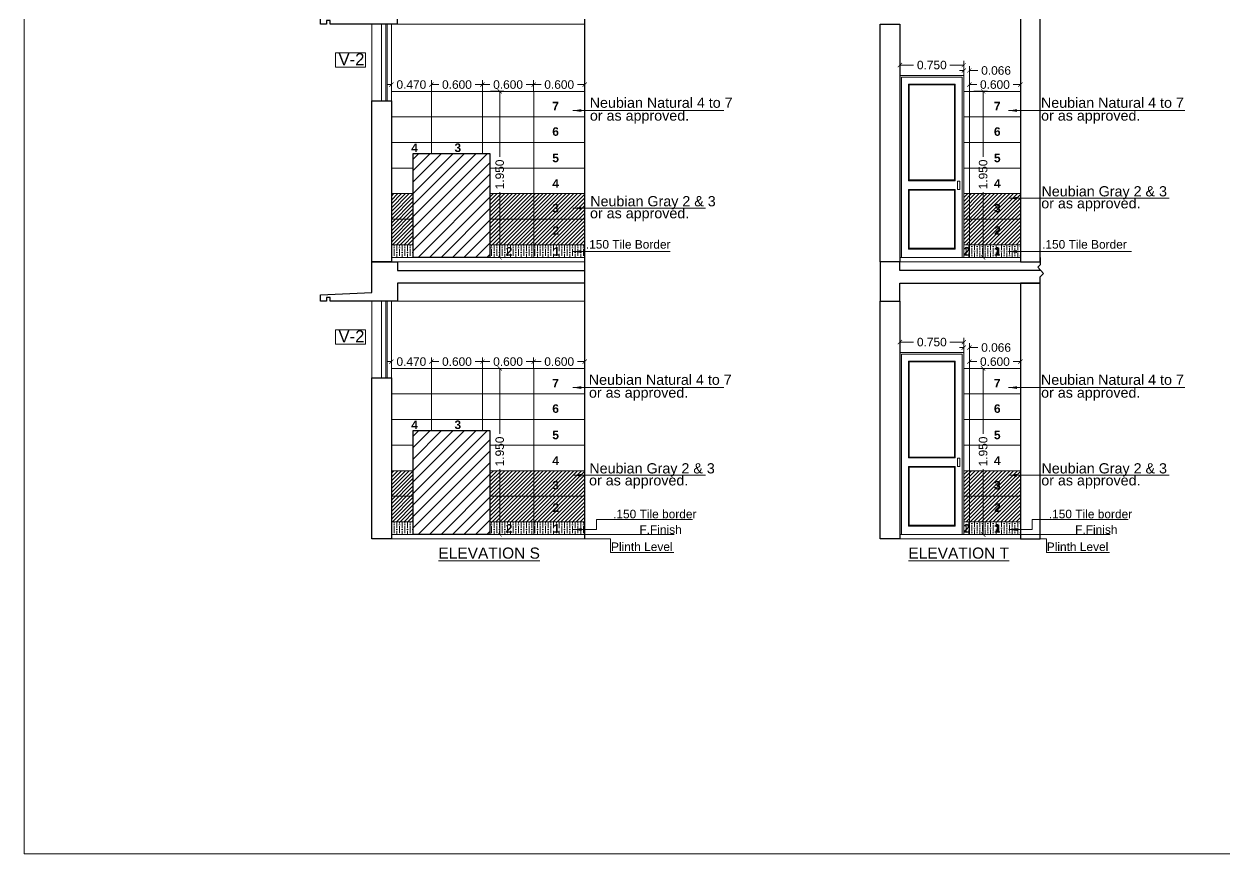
# Model space of a CAD drawing. Header units: millimetres. Extents: x 2733 to 5909, y 1038 to 2089.
# Drawn here: x 2964.63 to 2978.73, y 1038.12 to 1047.85 of the extents above; entities that cross this region are included whole.
import ezdxf

# ---------------------------------------------------------------- set-up
doc = ezdxf.new("R2010")
doc.units = ezdxf.units.MM
doc.header["$PDMODE"] = 35
doc.layers.get('0').update_dxf_attribs({"lineweight": 20})
doc.layers.get('Defpoints').update_dxf_attribs({"lineweight": 15})
for name, color, linetype, lineweight in [('beam', 43, 'Continuous', 20), ('DIM', 6, 'Continuous', 18), ('dim.1', 6, 'Continuous', 18), ('Door', 54, 'Continuous', 18), ('FLOOR FINISH', 10, 'Continuous', 15), ('Hatch', 43, 'Continuous', 13), ('rcc', 5, 'Continuous', 30), ('RD', 7, 'Continuous', 18), ('TEXT', 7, 'Continuous', 15), ('Text-1', 240, 'Continuous', 15), ('TILE HATCH-2', 123, 'Continuous', 9), ('Tiles', 91, 'Continuous', 9), ('Tiles-Text', 230, 'Continuous', 18), ('Ventilator', 200, 'Continuous', 18), ('Wall', 7, 'Continuous', 30)]:
    doc.layers.add(name, color=color, linetype=linetype, lineweight=lineweight)
doc.styles.add('dim-stylus bt', font='arial.ttf')
doc.styles.add('L120', font='arial.ttf', dxfattribs={"height": 0.6})
doc.styles.get("Standard").update_dxf_attribs({"font": 'arial.ttf', "height": 0.2})
doc.styles.add('Tabrej', font='arial.ttf')
doc.dimstyles.new('DIMEN', dxfattribs={"dimtxt": 0.3, "dimasz": 0.25, "dimexe": 0.18, "dimexo": 0.0625, "dimgap": 0.09, "dimtad": 0, "dimdec": 3, "dimzin": 0, "dimdsep": 46, "dimtxsty": 'Tabrej', "dimcen": 0, "dimclrd": 256, "dimclre": 256, "dimclrt": 7, "dimadec": 0, "dimazin": 0, "dimtfac": 1, "dimtdec": 3, "dimtofl": 0, "dimtmove": 0, "dimatfit": 1, "dimfxl": 0, "dimtolj": 1, "dimtzin": 0, "dimlwd": -1, "dimlwe": -1, "dimarcsym": 0})
doc.dimstyles.new('Tabrej', dxfattribs={"dimtxt": 4, "dimasz": 0.45, "dimexe": 0.18, "dimexo": 0.0625, "dimgap": 0.09, "dimtad": 0, "dimdec": 3, "dimzin": 0, "dimdsep": 46, "dimtxsty": 'Tabrej', "dimcen": 0, "dimclrd": 256, "dimclre": 256, "dimclrt": 7, "dimaunit": 1, "dimadec": 3, "dimazin": 0, "dimtfac": 1, "dimtdec": 3, "dimtofl": 0, "dimtmove": 0, "dimatfit": 3, "dimfxl": 0, "dimtolj": 1, "dimtzin": 0, "dimlwd": -1, "dimlwe": -1, "dimarcsym": 0})

# ---------------------------------------------------------------- blocks, each defined once
blk = doc.blocks.new('_ArchTick')
at = {"color": 0, "const_width": 0.15}
blk.add_lwpolyline([(-0.5, -0.5), (0.5, 0.5)], dxfattribs=at)
blk = doc.blocks.new('*D593')
at = {"layer": 'Defpoints', "color": 0, "lineweight": 15, "transparency": 16777216}
for p in [(2975.726, 1044.057), (2975.661, 1043.813), (2975.726, 1043.813)]:
    blk.add_point(p, dxfattribs=at)
at = {"layer": 'DIM', "transparency": 16777216}
for p, q in [((2975.661, 1044.057), (2975.611, 1044.057)), ((2975.661, 1043.814), (2975.661, 1044.107)), ((2975.726, 1043.815), (2975.726, 1044.107)), ((2975.726, 1044.057), (2975.826, 1044.057))]:
    blk.add_line(p, q, dxfattribs=at)
at = {"layer": 'DIM', "transparency": 16777216, "xscale": 0.05, "yscale": 0.05, "zscale": 0.05}
blk.add_blockref('_ArchTick', (2975.661, 1044.057), dxfattribs=at)
at = {"layer": 'DIM', "transparency": 16777216, "xscale": 0.05, "yscale": 0.05, "zscale": 0.05, "rotation": 180}
blk.add_blockref('_ArchTick', (2975.726, 1044.057), dxfattribs=at)
at = {"layer": 'DIM', "color": 7, "transparency": 16777216, "insert": (2976.04, 1044.057), "char_height": 0.1, "attachment_point": 5, "style": 'Tabrej'}
blk.add_mtext('\\A1;0.066', dxfattribs=at)
blk = doc.blocks.new('*D594')
at = {"layer": 'Defpoints', "color": 0, "lineweight": 15, "transparency": 16777216}
for p in [(2975.726, 1043.818), (2976.326, 1043.892), (2976.326, 1043.813)]:
    blk.add_point(p, dxfattribs=at)
at = {"layer": 'DIM', "transparency": 16777216}
for p, q in [((2975.726, 1043.82), (2975.726, 1043.942)), ((2976.326, 1043.815), (2976.326, 1043.942)), ((2975.726, 1043.892), (2975.813, 1043.892)), ((2976.326, 1043.892), (2976.24, 1043.892))]:
    blk.add_line(p, q, dxfattribs=at)
at = {"layer": 'DIM', "transparency": 16777216, "xscale": 0.05, "yscale": 0.05, "zscale": 0.05, "rotation": 180}
blk.add_blockref('_ArchTick', (2975.726, 1043.892), dxfattribs=at)
at = {"layer": 'DIM', "transparency": 16777216, "xscale": 0.05, "yscale": 0.05, "zscale": 0.05}
blk.add_blockref('_ArchTick', (2976.326, 1043.892), dxfattribs=at)
at = {"layer": 'DIM', "color": 7, "transparency": 16777216, "insert": (2976.026, 1043.892), "char_height": 0.1, "attachment_point": 5, "style": 'Tabrej'}
blk.add_mtext('\\A1;0.600', dxfattribs=at)
blk = doc.blocks.new('*D595')
at = {"layer": 'Defpoints', "color": 0, "lineweight": 15, "transparency": 16777216}
for p in [(2975.777, 1043.813), (2975.803, 1041.863), (2975.888, 1041.863)]:
    blk.add_point(p, dxfattribs=at)
at = {"layer": 'DIM', "transparency": 16777216}
for p, q in [((2975.778, 1043.813), (2975.938, 1043.813)), ((2975.888, 1043.813), (2975.888, 1043.046)), ((2975.888, 1041.863), (2975.888, 1042.629)), ((2975.804, 1041.863), (2975.938, 1041.863))]:
    blk.add_line(p, q, dxfattribs=at)
at = {"layer": 'DIM', "transparency": 16777216, "xscale": 0.05, "yscale": 0.05, "zscale": 0.05}
for p, rotation in [((2975.888, 1043.813), 90), ((2975.888, 1041.863), 270)]:
    blk.add_blockref('_ArchTick', p, dxfattribs=dict(at, rotation=rotation))
at = {"layer": 'DIM', "color": 7, "transparency": 16777216, "insert": (2975.888, 1042.838), "char_height": 0.1, "attachment_point": 5, "rotation": 90, "style": 'Tabrej'}
blk.add_mtext('\\A1;1.950', dxfattribs=at)
blk = doc.blocks.new('bfgb')
at = {"layer": 'Door', "ltscale": 0.05}
for p, q in [((2896.694, 965.98), (2896.694, 963.845)), ((2896.694, 965.98), (2897.444, 965.98)), ((2897.444, 963.845), (2897.444, 965.98))]:
    blk.add_line(p, q, dxfattribs=at)
at = {"layer": 'Door'}
blk.add_line((2897.444, 963.845), (2896.694, 963.845), dxfattribs=at)
at = {"layer": 'Door', "ltscale": 0.05}
blk.add_lwpolyline([(2897.424, 963.845), (2897.424, 965.96), (2896.714, 965.96), (2896.714, 963.845)], dxfattribs=at)
for points in [[(2897.344, 965.88), (2896.794, 965.88), (2896.794, 964.745), (2897.344, 964.745)], [(2897.334, 965.87), (2896.804, 965.87), (2896.804, 964.755), (2897.334, 964.755)], [(2897.399, 964.742), (2897.369, 964.742), (2897.369, 964.642), (2897.399, 964.642)], [(2897.344, 964.645), (2896.794, 964.645), (2896.794, 963.945), (2897.344, 963.945)], [(2897.334, 964.635), (2896.804, 964.635), (2896.804, 963.955), (2897.334, 963.955)]]:
    blk.add_lwpolyline(points, close=True, dxfattribs=at)
blk = doc.blocks.new('*D597')
at = {"layer": 'Defpoints', "color": 0, "lineweight": 15, "transparency": 16777216}
for p in [(2975.661, 1044.121), (2974.911, 1043.998), (2975.661, 1043.998)]:
    blk.add_point(p, dxfattribs=at)
at = {"layer": 'DIM', "transparency": 16777216}
for p, q in [((2974.911, 1043.999), (2974.911, 1044.171)), ((2974.911, 1044.121), (2975.072, 1044.121)), ((2975.661, 1044.121), (2975.499, 1044.121)), ((2975.661, 1043.999), (2975.661, 1044.171))]:
    blk.add_line(p, q, dxfattribs=at)
at = {"layer": 'DIM', "transparency": 16777216, "xscale": 0.05, "yscale": 0.05, "zscale": 0.05, "rotation": 180}
blk.add_blockref('_ArchTick', (2974.911, 1044.121), dxfattribs=at)
at = {"layer": 'DIM', "transparency": 16777216, "xscale": 0.05, "yscale": 0.05, "zscale": 0.05}
blk.add_blockref('_ArchTick', (2975.661, 1044.121), dxfattribs=at)
at = {"layer": 'DIM', "color": 7, "transparency": 16777216, "insert": (2975.286, 1044.121), "char_height": 0.1, "attachment_point": 5, "style": 'Tabrej'}
blk.add_mtext('\\A1;0.750', dxfattribs=at)
blk = doc.blocks.new('*D598')
at = {"layer": 'Defpoints', "color": 0, "lineweight": 15, "transparency": 16777216}
for p in [(2975.726, 1047.307), (2975.661, 1047.063), (2975.726, 1047.063)]:
    blk.add_point(p, dxfattribs=at)
at = {"layer": 'DIM', "transparency": 16777216}
for p, q in [((2975.661, 1047.307), (2975.611, 1047.307)), ((2975.661, 1047.064), (2975.661, 1047.357)), ((2975.726, 1047.065), (2975.726, 1047.357)), ((2975.726, 1047.307), (2975.826, 1047.307))]:
    blk.add_line(p, q, dxfattribs=at)
at = {"layer": 'DIM', "transparency": 16777216, "xscale": 0.05, "yscale": 0.05, "zscale": 0.05}
blk.add_blockref('_ArchTick', (2975.661, 1047.307), dxfattribs=at)
at = {"layer": 'DIM', "transparency": 16777216, "xscale": 0.05, "yscale": 0.05, "zscale": 0.05, "rotation": 180}
blk.add_blockref('_ArchTick', (2975.726, 1047.307), dxfattribs=at)
at = {"layer": 'DIM', "color": 7, "transparency": 16777216, "insert": (2976.04, 1047.307), "char_height": 0.1, "attachment_point": 5, "style": 'Tabrej'}
blk.add_mtext('\\A1;0.066', dxfattribs=at)
blk = doc.blocks.new('*D599')
at = {"layer": 'Defpoints', "color": 0, "lineweight": 15, "transparency": 16777216}
for p in [(2975.726, 1047.068), (2976.326, 1047.142), (2976.326, 1047.063)]:
    blk.add_point(p, dxfattribs=at)
at = {"layer": 'DIM', "transparency": 16777216}
for p, q in [((2975.726, 1047.07), (2975.726, 1047.192)), ((2976.326, 1047.065), (2976.326, 1047.192)), ((2975.726, 1047.142), (2975.813, 1047.142)), ((2976.326, 1047.142), (2976.24, 1047.142))]:
    blk.add_line(p, q, dxfattribs=at)
at = {"layer": 'DIM', "transparency": 16777216, "xscale": 0.05, "yscale": 0.05, "zscale": 0.05, "rotation": 180}
blk.add_blockref('_ArchTick', (2975.726, 1047.142), dxfattribs=at)
at = {"layer": 'DIM', "transparency": 16777216, "xscale": 0.05, "yscale": 0.05, "zscale": 0.05}
blk.add_blockref('_ArchTick', (2976.326, 1047.142), dxfattribs=at)
at = {"layer": 'DIM', "color": 7, "transparency": 16777216, "insert": (2976.026, 1047.142), "char_height": 0.1, "attachment_point": 5, "style": 'Tabrej'}
blk.add_mtext('\\A1;0.600', dxfattribs=at)
blk = doc.blocks.new('*D600')
at = {"layer": 'Defpoints', "color": 0, "lineweight": 15, "transparency": 16777216}
for p in [(2975.777, 1047.063), (2975.803, 1045.113), (2975.888, 1045.113)]:
    blk.add_point(p, dxfattribs=at)
at = {"layer": 'DIM', "transparency": 16777216}
for p, q in [((2975.778, 1047.063), (2975.938, 1047.063)), ((2975.888, 1047.063), (2975.888, 1046.296)), ((2975.888, 1045.113), (2975.888, 1045.879)), ((2975.804, 1045.113), (2975.938, 1045.113))]:
    blk.add_line(p, q, dxfattribs=at)
at = {"layer": 'DIM', "transparency": 16777216, "xscale": 0.05, "yscale": 0.05, "zscale": 0.05}
for p, rotation in [((2975.888, 1047.063), 90), ((2975.888, 1045.113), 270)]:
    blk.add_blockref('_ArchTick', p, dxfattribs=dict(at, rotation=rotation))
at = {"layer": 'DIM', "color": 7, "transparency": 16777216, "insert": (2975.888, 1046.088), "char_height": 0.1, "attachment_point": 5, "rotation": 90, "style": 'Tabrej'}
blk.add_mtext('\\A1;1.950', dxfattribs=at)
blk = doc.blocks.new('*D601')
at = {"layer": 'Defpoints', "color": 0, "lineweight": 15, "transparency": 16777216}
for p in [(2975.661, 1047.371), (2974.911, 1047.248), (2975.661, 1047.248)]:
    blk.add_point(p, dxfattribs=at)
at = {"layer": 'DIM', "transparency": 16777216}
for p, q in [((2974.911, 1047.249), (2974.911, 1047.421)), ((2974.911, 1047.371), (2975.072, 1047.371)), ((2975.661, 1047.371), (2975.499, 1047.371)), ((2975.661, 1047.249), (2975.661, 1047.421))]:
    blk.add_line(p, q, dxfattribs=at)
at = {"layer": 'DIM', "transparency": 16777216, "xscale": 0.05, "yscale": 0.05, "zscale": 0.05, "rotation": 180}
blk.add_blockref('_ArchTick', (2974.911, 1047.371), dxfattribs=at)
at = {"layer": 'DIM', "transparency": 16777216, "xscale": 0.05, "yscale": 0.05, "zscale": 0.05}
blk.add_blockref('_ArchTick', (2975.661, 1047.371), dxfattribs=at)
at = {"layer": 'DIM', "color": 7, "transparency": 16777216, "insert": (2975.286, 1047.371), "char_height": 0.1, "attachment_point": 5, "style": 'Tabrej'}
blk.add_mtext('\\A1;0.750', dxfattribs=at)
blk = doc.blocks.new('*D843')
at = {"layer": 'Defpoints', "color": 0, "lineweight": 15, "transparency": 16777216}
for p in [(2970.013, 1047.068), (2970.613, 1047.142), (2970.613, 1047.063)]:
    blk.add_point(p, dxfattribs=at)
at = {"layer": 'DIM', "transparency": 16777216}
for p, q in [((2970.013, 1047.07), (2970.013, 1047.192)), ((2970.613, 1047.065), (2970.613, 1047.192)), ((2970.013, 1047.142), (2970.1, 1047.142)), ((2970.613, 1047.142), (2970.527, 1047.142))]:
    blk.add_line(p, q, dxfattribs=at)
at = {"layer": 'DIM', "transparency": 16777216, "xscale": 0.05, "yscale": 0.05, "zscale": 0.05, "rotation": 180}
blk.add_blockref('_ArchTick', (2970.013, 1047.142), dxfattribs=at)
at = {"layer": 'DIM', "transparency": 16777216, "xscale": 0.05, "yscale": 0.05, "zscale": 0.05}
blk.add_blockref('_ArchTick', (2970.613, 1047.142), dxfattribs=at)
at = {"layer": 'DIM', "color": 7, "transparency": 16777216, "insert": (2970.313, 1047.142), "char_height": 0.1, "attachment_point": 5, "style": 'Tabrej'}
blk.add_mtext('\\A1;0.600', dxfattribs=at)
blk = doc.blocks.new('*D844')
at = {"layer": 'Defpoints', "color": 0, "lineweight": 15, "transparency": 16777216}
for p in [(2970.613, 1047.068), (2971.213, 1047.142), (2971.213, 1047.063)]:
    blk.add_point(p, dxfattribs=at)
at = {"layer": 'DIM', "transparency": 16777216}
for p, q in [((2970.613, 1047.07), (2970.613, 1047.192)), ((2971.213, 1047.065), (2971.213, 1047.192)), ((2970.613, 1047.142), (2970.7, 1047.142)), ((2971.213, 1047.142), (2971.127, 1047.142))]:
    blk.add_line(p, q, dxfattribs=at)
at = {"layer": 'DIM', "transparency": 16777216, "xscale": 0.05, "yscale": 0.05, "zscale": 0.05, "rotation": 180}
blk.add_blockref('_ArchTick', (2970.613, 1047.142), dxfattribs=at)
at = {"layer": 'DIM', "transparency": 16777216, "xscale": 0.05, "yscale": 0.05, "zscale": 0.05}
blk.add_blockref('_ArchTick', (2971.213, 1047.142), dxfattribs=at)
at = {"layer": 'DIM', "color": 7, "transparency": 16777216, "insert": (2970.913, 1047.142), "char_height": 0.1, "attachment_point": 5, "style": 'Tabrej'}
blk.add_mtext('\\A1;0.600', dxfattribs=at)
blk = doc.blocks.new('*D845')
at = {"layer": 'Defpoints', "color": 0, "lineweight": 15, "transparency": 16777216}
for p in [(2970.104, 1047.063), (2970.129, 1045.113), (2970.215, 1045.113)]:
    blk.add_point(p, dxfattribs=at)
at = {"layer": 'DIM', "transparency": 16777216}
for p, q in [((2970.105, 1047.063), (2970.265, 1047.063)), ((2970.215, 1047.063), (2970.215, 1046.296)), ((2970.215, 1045.113), (2970.215, 1045.879)), ((2970.131, 1045.113), (2970.265, 1045.113))]:
    blk.add_line(p, q, dxfattribs=at)
at = {"layer": 'DIM', "transparency": 16777216, "xscale": 0.05, "yscale": 0.05, "zscale": 0.05}
for p, rotation in [((2970.215, 1047.063), 90), ((2970.215, 1045.113), 270)]:
    blk.add_blockref('_ArchTick', p, dxfattribs=dict(at, rotation=rotation))
at = {"layer": 'DIM', "color": 7, "transparency": 16777216, "insert": (2970.215, 1046.088), "char_height": 0.1, "attachment_point": 5, "rotation": 90, "style": 'Tabrej'}
blk.add_mtext('\\A1;1.950', dxfattribs=at)
blk = doc.blocks.new('*D846')
at = {"layer": 'Defpoints', "color": 0, "lineweight": 15, "transparency": 16777216}
for p in [(2969.413, 1047.068), (2970.013, 1047.142), (2970.013, 1047.063)]:
    blk.add_point(p, dxfattribs=at)
at = {"layer": 'DIM', "transparency": 16777216}
for p, q in [((2969.413, 1047.07), (2969.413, 1047.192)), ((2970.013, 1047.065), (2970.013, 1047.192)), ((2969.413, 1047.142), (2969.5, 1047.142)), ((2970.013, 1047.142), (2969.927, 1047.142))]:
    blk.add_line(p, q, dxfattribs=at)
at = {"layer": 'DIM', "transparency": 16777216, "xscale": 0.05, "yscale": 0.05, "zscale": 0.05, "rotation": 180}
blk.add_blockref('_ArchTick', (2969.413, 1047.142), dxfattribs=at)
at = {"layer": 'DIM', "transparency": 16777216, "xscale": 0.05, "yscale": 0.05, "zscale": 0.05}
blk.add_blockref('_ArchTick', (2970.013, 1047.142), dxfattribs=at)
at = {"layer": 'DIM', "color": 7, "transparency": 16777216, "insert": (2969.713, 1047.142), "char_height": 0.1, "attachment_point": 5, "style": 'Tabrej'}
blk.add_mtext('\\A1;0.600', dxfattribs=at)
blk = doc.blocks.new('*D847')
at = {"layer": 'Defpoints', "color": 0, "lineweight": 15, "transparency": 16777216}
for p in [(2968.943, 1047.063), (2969.413, 1047.142), (2969.413, 1047.063)]:
    blk.add_point(p, dxfattribs=at)
at = {"layer": 'DIM', "transparency": 16777216}
for p, q in [((2968.943, 1047.064), (2968.943, 1047.192)), ((2969.413, 1047.065), (2969.413, 1047.192)), ((2968.943, 1047.142), (2968.893, 1047.142)), ((2969.413, 1047.142), (2969.463, 1047.142))]:
    blk.add_line(p, q, dxfattribs=at)
at = {"layer": 'DIM', "transparency": 16777216, "xscale": 0.05, "yscale": 0.05, "zscale": 0.05}
blk.add_blockref('_ArchTick', (2968.943, 1047.142), dxfattribs=at)
at = {"layer": 'DIM', "transparency": 16777216, "xscale": 0.05, "yscale": 0.05, "zscale": 0.05, "rotation": 180}
blk.add_blockref('_ArchTick', (2969.413, 1047.142), dxfattribs=at)
at = {"layer": 'DIM', "color": 7, "transparency": 16777216, "insert": (2969.178, 1047.142), "char_height": 0.1, "attachment_point": 5, "style": 'Tabrej'}
blk.add_mtext('\\A1;0.470', dxfattribs=at)
blk = doc.blocks.new('*D848')
at = {"layer": 'Defpoints', "color": 0, "lineweight": 15, "transparency": 16777216}
for p in [(2970.013, 1043.818), (2970.613, 1043.892), (2970.613, 1043.813)]:
    blk.add_point(p, dxfattribs=at)
at = {"layer": 'DIM', "transparency": 16777216}
for p, q in [((2970.013, 1043.82), (2970.013, 1043.942)), ((2970.613, 1043.815), (2970.613, 1043.942)), ((2970.013, 1043.892), (2970.1, 1043.892)), ((2970.613, 1043.892), (2970.527, 1043.892))]:
    blk.add_line(p, q, dxfattribs=at)
at = {"layer": 'DIM', "transparency": 16777216, "xscale": 0.05, "yscale": 0.05, "zscale": 0.05, "rotation": 180}
blk.add_blockref('_ArchTick', (2970.013, 1043.892), dxfattribs=at)
at = {"layer": 'DIM', "transparency": 16777216, "xscale": 0.05, "yscale": 0.05, "zscale": 0.05}
blk.add_blockref('_ArchTick', (2970.613, 1043.892), dxfattribs=at)
at = {"layer": 'DIM', "color": 7, "transparency": 16777216, "insert": (2970.313, 1043.892), "char_height": 0.1, "attachment_point": 5, "style": 'Tabrej'}
blk.add_mtext('\\A1;0.600', dxfattribs=at)
blk = doc.blocks.new('*D849')
at = {"layer": 'Defpoints', "color": 0, "lineweight": 15, "transparency": 16777216}
for p in [(2970.613, 1043.818), (2971.213, 1043.892), (2971.213, 1043.813)]:
    blk.add_point(p, dxfattribs=at)
at = {"layer": 'DIM', "transparency": 16777216}
for p, q in [((2970.613, 1043.82), (2970.613, 1043.942)), ((2971.213, 1043.815), (2971.213, 1043.942)), ((2970.613, 1043.892), (2970.7, 1043.892)), ((2971.213, 1043.892), (2971.127, 1043.892))]:
    blk.add_line(p, q, dxfattribs=at)
at = {"layer": 'DIM', "transparency": 16777216, "xscale": 0.05, "yscale": 0.05, "zscale": 0.05, "rotation": 180}
blk.add_blockref('_ArchTick', (2970.613, 1043.892), dxfattribs=at)
at = {"layer": 'DIM', "transparency": 16777216, "xscale": 0.05, "yscale": 0.05, "zscale": 0.05}
blk.add_blockref('_ArchTick', (2971.213, 1043.892), dxfattribs=at)
at = {"layer": 'DIM', "color": 7, "transparency": 16777216, "insert": (2970.913, 1043.892), "char_height": 0.1, "attachment_point": 5, "style": 'Tabrej'}
blk.add_mtext('\\A1;0.600', dxfattribs=at)
blk = doc.blocks.new('*D850')
at = {"layer": 'Defpoints', "color": 0, "lineweight": 15, "transparency": 16777216}
for p in [(2970.104, 1043.813), (2970.129, 1041.863), (2970.215, 1041.863)]:
    blk.add_point(p, dxfattribs=at)
at = {"layer": 'DIM', "transparency": 16777216}
for p, q in [((2970.105, 1043.813), (2970.265, 1043.813)), ((2970.215, 1043.813), (2970.215, 1043.046)), ((2970.215, 1041.863), (2970.215, 1042.629)), ((2970.131, 1041.863), (2970.265, 1041.863))]:
    blk.add_line(p, q, dxfattribs=at)
at = {"layer": 'DIM', "transparency": 16777216, "xscale": 0.05, "yscale": 0.05, "zscale": 0.05}
for p, rotation in [((2970.215, 1043.813), 90), ((2970.215, 1041.863), 270)]:
    blk.add_blockref('_ArchTick', p, dxfattribs=dict(at, rotation=rotation))
at = {"layer": 'DIM', "color": 7, "transparency": 16777216, "insert": (2970.215, 1042.838), "char_height": 0.1, "attachment_point": 5, "rotation": 90, "style": 'Tabrej'}
blk.add_mtext('\\A1;1.950', dxfattribs=at)
blk = doc.blocks.new('*D851')
at = {"layer": 'Defpoints', "color": 0, "lineweight": 15, "transparency": 16777216}
for p in [(2969.413, 1043.818), (2970.013, 1043.892), (2970.013, 1043.813)]:
    blk.add_point(p, dxfattribs=at)
at = {"layer": 'DIM', "transparency": 16777216}
for p, q in [((2969.413, 1043.82), (2969.413, 1043.942)), ((2970.013, 1043.815), (2970.013, 1043.942)), ((2969.413, 1043.892), (2969.5, 1043.892)), ((2970.013, 1043.892), (2969.927, 1043.892))]:
    blk.add_line(p, q, dxfattribs=at)
at = {"layer": 'DIM', "transparency": 16777216, "xscale": 0.05, "yscale": 0.05, "zscale": 0.05, "rotation": 180}
blk.add_blockref('_ArchTick', (2969.413, 1043.892), dxfattribs=at)
at = {"layer": 'DIM', "transparency": 16777216, "xscale": 0.05, "yscale": 0.05, "zscale": 0.05}
blk.add_blockref('_ArchTick', (2970.013, 1043.892), dxfattribs=at)
at = {"layer": 'DIM', "color": 7, "transparency": 16777216, "insert": (2969.713, 1043.892), "char_height": 0.1, "attachment_point": 5, "style": 'Tabrej'}
blk.add_mtext('\\A1;0.600', dxfattribs=at)
blk = doc.blocks.new('*D852')
at = {"layer": 'Defpoints', "color": 0, "lineweight": 15, "transparency": 16777216}
for p in [(2968.943, 1043.813), (2969.413, 1043.892), (2969.413, 1043.813)]:
    blk.add_point(p, dxfattribs=at)
at = {"layer": 'DIM', "transparency": 16777216}
for p, q in [((2968.943, 1043.814), (2968.943, 1043.942)), ((2969.413, 1043.815), (2969.413, 1043.942)), ((2968.943, 1043.892), (2968.893, 1043.892)), ((2969.413, 1043.892), (2969.463, 1043.892))]:
    blk.add_line(p, q, dxfattribs=at)
at = {"layer": 'DIM', "transparency": 16777216, "xscale": 0.05, "yscale": 0.05, "zscale": 0.05}
blk.add_blockref('_ArchTick', (2968.943, 1043.892), dxfattribs=at)
at = {"layer": 'DIM', "transparency": 16777216, "xscale": 0.05, "yscale": 0.05, "zscale": 0.05, "rotation": 180}
blk.add_blockref('_ArchTick', (2969.413, 1043.892), dxfattribs=at)
at = {"layer": 'DIM', "color": 7, "transparency": 16777216, "insert": (2969.178, 1043.892), "char_height": 0.1, "attachment_point": 5, "style": 'Tabrej'}
blk.add_mtext('\\A1;0.470', dxfattribs=at)

msp = doc.modelspace()

# ---------------------------------------------------------------- hatches: boundary and pattern name
at = {"layer": 'Hatch', "lineweight": 15}
h = msp.add_hatch(dxfattribs=at)
h.set_pattern_fill('ANSI31', color=256, scale=0.03)
h.set_pattern_definition([(45, (-1e-05, -6.5), (-0.067351921, 0.067351921), [])])
h.paths.add_polyline_path([(2970.1003, 1046.3325), (2969.2003, 1046.3325), (2969.2003, 1045.1125), (2970.1003, 1045.1125)])
h = msp.add_hatch(dxfattribs=at)
h.set_pattern_fill('ANSI36', color=256, scale=0.01, angle=45, style=0)
h.set_pattern_definition([(90, (-1e-05, -6.5), (-0.03175, 0.0555625), [0.079375, -0.015875, 0, -0.015875])])
h.paths.add_polyline_path([(2971.2133, 1045.2625), (2970.6133, 1045.2625), (2970.6133, 1045.1125), (2971.2133, 1045.1125)])
h.paths.add_polyline_path([(2970.6133, 1045.2625), (2970.1003, 1045.2625), (2970.1003, 1045.1125), (2970.6133, 1045.1125)])
h.paths.add_polyline_path([(2969.2003, 1045.2625), (2968.9433, 1045.2625), (2968.9433, 1045.1125), (2969.2003, 1045.1125)])
h.paths.add_polyline_path([(2970.8245, 1045.0808), (2970.9522, 1045.0808), (2970.9522, 1045.2869), (2970.8245, 1045.2869)], flags=9)
h.paths.add_polyline_path([(2970.2622, 1045.0809), (2970.3899, 1045.0809), (2970.3899, 1045.287), (2970.2622, 1045.287)], flags=9)
h = msp.add_hatch(dxfattribs=at)
h.set_pattern_fill('ANSI36', color=256, scale=0.01, angle=45, style=0)
h.set_pattern_definition([(90, (78.216572, 79.082863), (-0.03175, 0.0555625), [0.079375, -0.015875, 0, -0.015875])])
h.paths.add_polyline_path([(2975.7264, 1045.2625), (2975.6608, 1045.2625), (2975.6608, 1045.1125), (2975.7264, 1045.1125)], flags=16)
h.paths.add_polyline_path([(2976.3264, 1045.2625), (2975.7264, 1045.2625), (2975.7264, 1045.1125), (2976.3264, 1045.1125)])
h.paths.add_polyline_path([(2975.6325, 1045.0809), (2975.7602, 1045.0809), (2975.7602, 1045.287), (2975.6325, 1045.287)], flags=9)
h.paths.add_polyline_path([(2975.9942, 1045.0808), (2976.1219, 1045.0808), (2976.1219, 1045.2869), (2975.9942, 1045.2869)], flags=9)
h = msp.add_hatch(dxfattribs=at)
h.set_pattern_fill('ANSI31', color=256, scale=0.03)
h.set_pattern_definition([(45, (7e-12, -9.75), (-0.067351921, 0.067351921), [])])
h.paths.add_polyline_path([(2970.1004, 1043.0825), (2969.2004, 1043.0825), (2969.2004, 1041.8625), (2970.1004, 1041.8625)])
h = msp.add_hatch(dxfattribs=at)
h.set_pattern_fill('ANSI36', color=256, scale=0.01, angle=45, style=0)
h.set_pattern_definition([(90, (7e-12, -9.75), (-0.03175, 0.0555625), [0.079375, -0.015875, 0, -0.015875])])
h.paths.add_polyline_path([(2971.2134, 1042.0125), (2970.6134, 1042.0125), (2970.6134, 1041.8625), (2971.2134, 1041.8625)])
h.paths.add_polyline_path([(2970.6134, 1042.0125), (2970.1004, 1042.0125), (2970.1004, 1041.8625), (2970.6134, 1041.8625)])
h.paths.add_polyline_path([(2969.2004, 1042.0125), (2968.9434, 1042.0125), (2968.9434, 1041.8625), (2969.2004, 1041.8625)])
h.paths.add_polyline_path([(2970.8245, 1041.8308), (2970.9522, 1041.8308), (2970.9522, 1042.0369), (2970.8245, 1042.0369)], flags=9)
h.paths.add_polyline_path([(2970.2622, 1041.8309), (2970.3899, 1041.8309), (2970.3899, 1042.037), (2970.2622, 1042.037)], flags=9)
h = msp.add_hatch(dxfattribs=at)
h.set_pattern_fill('ANSI36', color=256, scale=0.01, angle=45, style=0)
h.set_pattern_definition([(90, (78.216572, 75.832863), (-0.03175, 0.0555625), [0.079375, -0.015875, 0, -0.015875])])
h.paths.add_polyline_path([(2975.7264, 1042.0125), (2975.6608, 1042.0125), (2975.6608, 1041.8625), (2975.7264, 1041.8625)], flags=16)
h.paths.add_polyline_path([(2976.3264, 1042.0125), (2975.7264, 1042.0125), (2975.7264, 1041.8625), (2976.3264, 1041.8625)])
h.paths.add_polyline_path([(2975.6325, 1041.8309), (2975.7602, 1041.8309), (2975.7602, 1042.037), (2975.6325, 1042.037)], flags=9)
h.paths.add_polyline_path([(2975.9942, 1041.8308), (2976.1219, 1041.8308), (2976.1219, 1042.0369), (2975.9942, 1042.0369)], flags=9)
at = {"layer": 'TILE HATCH-2'}
h = msp.add_hatch(dxfattribs=at)
h.set_pattern_fill('ANSI31', color=256, scale=0.01, style=0)
h.set_pattern_definition([(45, (-1e-05, -6.5), (-0.0224506403, 0.0224506403), [])])
h.paths.add_polyline_path([(2970.6133, 1045.8625), (2970.1003, 1045.8625), (2970.1003, 1045.5625), (2970.6133, 1045.5625)])
h.paths.add_polyline_path([(2970.6133, 1045.5625), (2970.1003, 1045.5625), (2970.1003, 1045.2625), (2970.6133, 1045.2625)])
h.paths.add_polyline_path([(2971.2133, 1045.5625), (2970.6133, 1045.5625), (2970.6133, 1045.2625), (2971.2133, 1045.2625)])
h.paths.add_polyline_path([(2971.2133, 1045.8625), (2970.6133, 1045.8625), (2970.6133, 1045.5625), (2971.2133, 1045.5625)])
h.paths.add_polyline_path([(2969.2003, 1045.8625), (2968.9433, 1045.8625), (2968.9433, 1045.5625), (2969.2003, 1045.5625)])
h.paths.add_polyline_path([(2969.2003, 1045.5625), (2968.9433, 1045.5625), (2968.9433, 1045.2625), (2969.2003, 1045.2625)])
h.paths.add_polyline_path([(2970.811, 1045.3252), (2970.9387, 1045.3252), (2970.9387, 1045.5313), (2970.811, 1045.5313)], flags=24)
h.paths.add_polyline_path([(2970.8073, 1045.5877), (2970.935, 1045.5877), (2970.935, 1045.7938), (2970.8073, 1045.7938)], flags=24)
h = msp.add_hatch(dxfattribs=at)
h.set_pattern_fill('ANSI31', color=256, scale=0.01, style=0)
h.set_pattern_definition([(45, (78.216572, 79.082863), (-0.0224506403, 0.0224506403), [])])
h.paths.add_polyline_path([(2975.7264, 1045.5625), (2975.6608, 1045.5625), (2975.6608, 1045.2625), (2975.7264, 1045.2625)])
h.paths.add_polyline_path([(2976.3264, 1045.5625), (2975.7264, 1045.5625), (2975.7264, 1045.2625), (2976.3264, 1045.2625)])
h.paths.add_polyline_path([(2976.3264, 1045.8625), (2975.7264, 1045.8625), (2975.7264, 1045.5625), (2976.3264, 1045.5625)])
h.paths.add_polyline_path([(2975.7264, 1045.8625), (2975.6608, 1045.8625), (2975.6608, 1045.5625), (2975.7264, 1045.5625)])
h.paths.add_polyline_path([(2975.9941, 1045.3252), (2976.1218, 1045.3252), (2976.1218, 1045.5313), (2975.9941, 1045.5313)], flags=24)
h.paths.add_polyline_path([(2975.9903, 1045.5877), (2976.118, 1045.5877), (2976.118, 1045.7938), (2975.9903, 1045.7938)], flags=24)
h = msp.add_hatch(dxfattribs=at)
h.set_pattern_fill('ANSI31', color=256, scale=0.01, style=0)
h.set_pattern_definition([(45, (7e-12, -9.75), (-0.0224506403, 0.0224506403), [])])
h.paths.add_polyline_path([(2970.6134, 1042.6125), (2970.1004, 1042.6125), (2970.1004, 1042.3125), (2970.6134, 1042.3125)])
h.paths.add_polyline_path([(2970.6134, 1042.3125), (2970.1004, 1042.3125), (2970.1004, 1042.0125), (2970.6134, 1042.0125)])
h.paths.add_polyline_path([(2971.2134, 1042.3125), (2970.6134, 1042.3125), (2970.6134, 1042.0125), (2971.2134, 1042.0125)])
h.paths.add_polyline_path([(2971.2134, 1042.6125), (2970.6134, 1042.6125), (2970.6134, 1042.3125), (2971.2134, 1042.3125)])
h.paths.add_polyline_path([(2969.2004, 1042.6125), (2968.9434, 1042.6125), (2968.9434, 1042.3125), (2969.2004, 1042.3125)])
h.paths.add_polyline_path([(2969.2004, 1042.3125), (2968.9434, 1042.3125), (2968.9434, 1042.0125), (2969.2004, 1042.0125)])
h.paths.add_polyline_path([(2970.8111, 1042.0752), (2970.9388, 1042.0752), (2970.9388, 1042.2813), (2970.8111, 1042.2813)], flags=24)
h.paths.add_polyline_path([(2970.8073, 1042.3377), (2970.935, 1042.3377), (2970.935, 1042.5438), (2970.8073, 1042.5438)], flags=24)
h = msp.add_hatch(dxfattribs=at)
h.set_pattern_fill('ANSI31', color=256, scale=0.01, style=0)
h.set_pattern_definition([(45, (78.216572, 75.832863), (-0.0224506403, 0.0224506403), [])])
h.paths.add_polyline_path([(2975.7264, 1042.3125), (2975.6608, 1042.3125), (2975.6608, 1042.0125), (2975.7264, 1042.0125)])
h.paths.add_polyline_path([(2976.3264, 1042.3125), (2975.7264, 1042.3125), (2975.7264, 1042.0125), (2976.3264, 1042.0125)])
h.paths.add_polyline_path([(2976.3264, 1042.6125), (2975.7264, 1042.6125), (2975.7264, 1042.3125), (2976.3264, 1042.3125)])
h.paths.add_polyline_path([(2975.7264, 1042.6125), (2975.6608, 1042.6125), (2975.6608, 1042.3125), (2975.7264, 1042.3125)])
h.paths.add_polyline_path([(2975.9941, 1042.0752), (2976.1218, 1042.0752), (2976.1218, 1042.2813), (2975.9941, 1042.2813)], flags=24)
h.paths.add_polyline_path([(2975.9903, 1042.3377), (2976.118, 1042.3377), (2976.118, 1042.5438), (2975.9903, 1042.5438)], flags=24)

# ---------------------------------------------------------------- linework, layer by layer
at = {"lineweight": 15}
for p, q in [((2968.8283, 1046.9525), (2968.8283, 1047.8525)), ((2968.8284, 1043.7025), (2968.8284, 1044.6025))]:
    msp.add_line(p, q, dxfattribs=at)
for points in [[(2968.7133, 1046.9525), (2968.9433, 1046.9525), (2968.9433, 1047.8525), (2968.7133, 1047.8525)], [(2968.7134, 1043.7025), (2968.9434, 1043.7025), (2968.9434, 1044.6025), (2968.7134, 1044.6025)]]:
    msp.add_lwpolyline(points, close=True, dxfattribs=at)
at = {"layer": 'beam', "lineweight": 15}
for p, q in [((2968.7133, 1047.8525), (2971.2133, 1047.8525)), ((2968.9433, 1047.8525), (2971.2134, 1047.8525)), ((2968.9433, 1044.6025), (2971.2134, 1044.6025))]:
    msp.add_line(p, q, dxfattribs=at)
at = {"layer": 'DIM', "ltscale": 0.05}
for p, q in [((2971.2134, 1041.8625), (2972.2636, 1041.8625)), ((2971.2134, 1041.8125), (2971.5168, 1041.8125)), ((2971.2134, 1041.8125), (2971.5168, 1041.8125)), ((2971.5168, 1041.8125), (2971.5168, 1041.6528)), ((2976.3264, 1041.8625), (2977.3767, 1041.8625)), ((2976.3264, 1041.8125), (2976.6298, 1041.8125)), ((2976.3264, 1041.8125), (2976.6298, 1041.8125)), ((2976.6298, 1041.8125), (2976.6298, 1041.6528)), ((2971.5168, 1041.6528), (2972.2579, 1041.6528)), ((2976.6298, 1041.6528), (2977.371, 1041.6528))]:
    msp.add_line(p, q, dxfattribs=at)
at = {"layer": 'dim.1', "ltscale": 0.02}
for p, q in [((2971.3516, 1042.0382), (2972.4773, 1042.0382)), ((2976.4647, 1042.0382), (2977.5903, 1042.0382))]:
    msp.add_line(p, q, dxfattribs=at)
at = {"layer": 'FLOOR FINISH', "lineweight": 15}
for p, q in [((2968.9433, 1045.1125), (2971.2134, 1045.1125)), ((2968.9433, 1045.0625), (2971.2134, 1045.0625)), ((2974.9107, 1045.1125), (2976.3264, 1045.1125)), ((2974.9107, 1045.0625), (2976.5579, 1045.0625)), ((2968.9433, 1041.8625), (2971.2134, 1041.8625)), ((2968.9433, 1041.8125), (2971.2134, 1041.8125)), ((2974.9107, 1041.8625), (2976.3264, 1041.8625)), ((2974.9107, 1041.8125), (2976.3264, 1041.8125))]:
    msp.add_line(p, q, dxfattribs=at)
at = {"layer": 'rcc'}
for points in [[(2971.2133, 1048.0625), (2969.0133, 1048.0625), (2969.0133, 1047.8525), (2968.2233, 1047.8525), (2968.2233, 1047.8925), (2968.1833, 1047.8925), (2968.1833, 1047.8525), (2968.1133, 1047.8525), (2968.1133, 1047.9275), (2968.7133, 1047.9525), (2968.7133, 1048.3125), (2969.0133, 1048.3125), (2969.0133, 1048.2125), (2971.2133, 1048.2125)], [(2971.2134, 1044.8125), (2969.0134, 1044.8125), (2969.0134, 1044.6025), (2968.2234, 1044.6025), (2968.2234, 1044.6425), (2968.1834, 1044.6425), (2968.1834, 1044.6025), (2968.1134, 1044.6025), (2968.1134, 1044.6775), (2968.7134, 1044.7025), (2968.7134, 1045.0625), (2969.0134, 1045.0625), (2969.0134, 1044.9625), (2971.2134, 1044.9625)], [(2976.5632, 1044.9625), (2974.9107, 1044.9625), (2974.9107, 1045.0625), (2974.6807, 1045.0625), (2974.6807, 1044.6025), (2974.9107, 1044.6025), (2974.9107, 1044.8125), (2976.5579, 1044.8125)]]:
    msp.add_lwpolyline(points, dxfattribs=at)
at = {"layer": 'RD', "lineweight": 15}
msp.add_lwpolyline([(2964.6324, 1070.8574), (3019.7085, 1070.8574), (3019.7085, 1038.1163), (2964.6324, 1038.1163)], close=True, dxfattribs=at)
at = {"layer": 'RD', "linetype": 'Continuous', "ltscale": 0.2}
for points in [[(2968.6394, 1047.347), (2968.2893, 1047.347), (2968.2893, 1047.5156), (2968.6394, 1047.5156)], [(2968.6394, 1044.097), (2968.2893, 1044.097), (2968.2893, 1044.2656), (2968.6394, 1044.2656)]]:
    msp.add_lwpolyline(points, close=True, dxfattribs=at)
at = {"layer": 'Tiles', "lineweight": 15}
for p, q in [((2968.9433, 1047.0625), (2971.2133, 1047.0625)), ((2969.4133, 1046.3325), (2969.4133, 1047.0625)), ((2970.0133, 1046.3325), (2970.0133, 1047.0625)), ((2970.6133, 1045.1125), (2970.6133, 1047.0625)), ((2975.6608, 1047.0625), (2976.3264, 1047.0625)), ((2975.7264, 1045.1125), (2975.7264, 1047.0625)), ((2968.9433, 1046.7625), (2971.2133, 1046.7625)), ((2975.6608, 1046.7625), (2976.3264, 1046.7625)), ((2968.9433, 1046.4625), (2971.2133, 1046.4625)), ((2975.6608, 1046.4625), (2976.3264, 1046.4625)), ((2968.9433, 1046.1625), (2969.2003, 1046.1625)), ((2970.1003, 1046.1625), (2971.2133, 1046.1625)), ((2975.6608, 1046.1625), (2976.3264, 1046.1625)), ((2968.9433, 1045.8625), (2969.2003, 1045.8625)), ((2970.1003, 1045.8625), (2971.2133, 1045.8625)), ((2975.6608, 1045.8625), (2976.3264, 1045.8625)), ((2968.9433, 1045.5625), (2969.2003, 1045.5625)), ((2970.1003, 1045.5625), (2971.2133, 1045.5625)), ((2975.6608, 1045.5625), (2976.3264, 1045.5625)), ((2968.9433, 1045.2625), (2969.2003, 1045.2625)), ((2970.1003, 1045.2625), (2971.2133, 1045.2625)), ((2975.6608, 1045.2625), (2976.3264, 1045.2625)), ((2968.9434, 1043.8125), (2971.2134, 1043.8125)), ((2969.4134, 1043.0825), (2969.4134, 1043.8125)), ((2970.0134, 1043.0825), (2970.0134, 1043.8125)), ((2970.6134, 1041.8625), (2970.6134, 1043.8125)), ((2975.6608, 1043.8125), (2976.3264, 1043.8125)), ((2975.7264, 1041.8625), (2975.7264, 1043.8125)), ((2968.9434, 1043.5125), (2971.2134, 1043.5125)), ((2975.6608, 1043.5125), (2976.3264, 1043.5125)), ((2968.9434, 1043.2125), (2971.2134, 1043.2125)), ((2975.6608, 1043.2125), (2976.3264, 1043.2125)), ((2968.9434, 1042.9125), (2969.2004, 1042.9125)), ((2970.1004, 1042.9125), (2971.2134, 1042.9125)), ((2975.6608, 1042.9125), (2976.3264, 1042.9125)), ((2968.9434, 1042.6125), (2969.2004, 1042.6125)), ((2970.1004, 1042.6125), (2971.2134, 1042.6125)), ((2975.6608, 1042.6125), (2976.3264, 1042.6125)), ((2968.9434, 1042.3125), (2969.2004, 1042.3125)), ((2970.1004, 1042.3125), (2971.2134, 1042.3125)), ((2975.6608, 1042.3125), (2976.3264, 1042.3125)), ((2968.9434, 1042.0125), (2969.2004, 1042.0125)), ((2970.1004, 1042.0125), (2971.2134, 1042.0125)), ((2975.6608, 1042.0125), (2976.3264, 1042.0125))]:
    msp.add_line(p, q, dxfattribs=at)
at = {"layer": 'Ventilator', "lineweight": 15}
for points in [[(2968.8783, 1047.8525), (2968.8933, 1047.8525), (2968.8933, 1046.9525), (2968.8783, 1046.9525)], [(2968.8784, 1044.6025), (2968.8934, 1044.6025), (2968.8934, 1043.7025), (2968.8784, 1043.7025)]]:
    msp.add_lwpolyline(points, close=True, dxfattribs=at)
at = {"layer": 'Wall'}
for p, q in [((2971.2134, 1041.8125), (2971.2134, 1055.2875)), ((2976.5579, 1045.1125), (2976.5579, 1045.0276)), ((2976.5281, 1044.9991), (2976.5579, 1045.0276)), ((2976.5979, 1044.9262), (2976.5281, 1044.9991)), ((2976.5579, 1044.8879), (2976.5979, 1044.9262)), ((2976.5579, 1044.8125), (2976.5579, 1044.8879))]:
    msp.add_line(p, q, dxfattribs=at)
for points in [[(2976.5579, 1048.0625), (2976.3264, 1048.0625), (2976.3264, 1045.0625), (2976.5579, 1045.0625)], [(2974.6807, 1047.8525), (2974.9107, 1047.8525), (2974.9107, 1045.0625), (2974.6807, 1045.0625)], [(2968.7133, 1046.9525), (2968.9433, 1046.9525), (2968.9433, 1045.0625), (2968.7133, 1045.0625)], [(2969.2003, 1046.3325), (2970.1003, 1046.3325), (2970.1003, 1045.1125), (2969.2003, 1045.1125)], [(2976.5579, 1044.8125), (2976.3264, 1044.8125), (2976.3264, 1041.8125), (2976.5579, 1041.8125)], [(2974.6807, 1044.6025), (2974.9107, 1044.6025), (2974.9107, 1041.8125), (2974.6807, 1041.8125)], [(2968.7134, 1043.7025), (2968.9434, 1043.7025), (2968.9434, 1041.8125), (2968.7134, 1041.8125)], [(2969.2004, 1043.0825), (2970.1004, 1043.0825), (2970.1004, 1041.8625), (2969.2004, 1041.8625)]]:
    msp.add_lwpolyline(points, close=True, dxfattribs=at)

# ---------------------------------------------------------------- block references
at = {"layer": 'Door', "lineweight": 15}
for p in [(78.2166, 81.2679), (78.2166, 78.0179)]:
    msp.add_blockref('bfgb', p, dxfattribs=at)

# ---------------------------------------------------------------- texts
at = {"layer": 'RD', "linetype": 'Continuous', "ltscale": 0.2, "char_height": 0.14, "attachment_point": 1}
for insert in [(2968.323, 1047.5091), (2968.323, 1044.2591)]:
    msp.add_mtext_dynamic_manual_height_columns('V-2', width=0.066544, gutter_width=1.7655, heights=[0], dxfattribs=dict(at, insert=insert))
at = {"layer": 'TEXT', "char_height": 0.1, "width": 1.137347, "attachment_point": 3, "style": 'L120'}
for s, insert in [('{\\fArial|b0|i0|c0|p34; .150 Tile Border}', (2972.2193, 1045.3178)), ('{\\fArial|b0|i0|c0|p34; .150 Tile Border}', (2977.5736, 1045.3178)), ('.150 Tile border', (2972.5237, 1042.1541)), ('.150 Tile border', (2977.6368, 1042.1541)), ('F.Finish', (2972.3513, 1041.9714)), ('F.Finish', (2977.4644, 1041.9714)), ('{\\fArial|b0|i0|c0|p34;Plinth Level \\H0.99998x; }', (2972.2437, 1041.7705)), ('{\\fArial|b0|i0|c0|p34;Plinth Level \\H0.99998x; }', (2977.3568, 1041.7705))]:
    msp.add_mtext(s, dxfattribs=dict(at, insert=insert))
at = {"layer": 'TEXT', "char_height": 0.13, "attachment_point": 1, "style": 'Tabrej'}
for s, insert in [('\\pi0.84967;{\\LELEVATION S}', (2968.6461, 1041.7111)), ('\\pi0.85184;{\\LELEVATION T}', (2974.1593, 1041.7111))]:
    msp.add_mtext_dynamic_manual_height_columns(s, width=2.866415, gutter_width=24, heights=[0], dxfattribs=dict(at, insert=insert))
at = {"layer": 'Text-1', "linetype": 'Continuous', "style": 'dim-stylus bt'}
for s, p in [('        Neubian Natural 4 to 7', (2970.8983, 1046.8699)), ('        Neubian Natural 4 to 7', (2976.1939, 1046.8699)), ('or as approved.', (2971.273, 1046.7188)), ('or as approved.', (2976.5686, 1046.7188)), ('     Neubian Gray 2 & 3', (2976.3401, 1045.8304)), ('     Neubian Gray 2 & 3', (2971.0445, 1045.714)), ('or as approved.', (2976.57, 1045.6898)), ('or as approved.', (2971.2743, 1045.5734)), ('        Neubian Natural 4 to 7', (2970.8875, 1043.6199)), ('        Neubian Natural 4 to 7', (2976.1939, 1043.6199)), ('or as approved.', (2971.2621, 1043.4688)), ('or as approved.', (2976.5686, 1043.4688)), ('     Neubian Gray 2 & 3', (2971.0337, 1042.5804)), ('     Neubian Gray 2 & 3', (2976.3401, 1042.5804)), ('or as approved.', (2971.2635, 1042.4398)), ('or as approved.', (2976.57, 1042.4398))]:
    msp.add_text(s, height=0.12, dxfattribs=at).set_placement(p)
at = {"layer": 'Tiles-Text', "char_height": 0.1, "width": 0.096954, "attachment_point": 5, "style": 'dim-stylus bt'}
for s, insert in [('{\\fArial|b1|i0|c0|p34;7}', (2970.8707, 1046.8902)), ('{\\fArial|b1|i0|c0|p34;7}', (2976.0538, 1046.8902)), ('{\\fArial|b1|i0|c0|p34;6}', (2970.8707, 1046.5902)), ('{\\fArial|b1|i0|c0|p34;6}', (2976.0538, 1046.5902)), ('{\\fArial|b1|i0|c0|p34;4}', (2969.2158, 1046.4006)), ('{\\fArial|b1|i0|c0|p34;3}', (2969.7228, 1046.4006)), ('{\\fArial|b1|i0|c0|p34;5}', (2970.8707, 1046.2807)), ('{\\fArial|b1|i0|c0|p34;5}', (2976.0538, 1046.2807)), ('{\\fArial|b1|i0|c0|p34;4}', (2970.8707, 1045.9809)), ('{\\fArial|b1|i0|c0|p34;4}', (2976.0538, 1045.9809)), ('{\\fArial|b1|i0|c0|p34;3}', (2970.8707, 1045.6917)), ('{\\fArial|b1|i0|c0|p34;3}', (2976.0538, 1045.6917)), ('{\\fArial|b1|i0|c0|p34;2}', (2970.8731, 1045.43)), ('{\\fArial|b1|i0|c0|p34;2}', (2976.0562, 1045.43)), ('{\\fArial|b1|i0|c0|p34;2}', (2970.3243, 1045.1857)), ('{\\fArial|b1|i0|c0|p34;1}', (2970.8825, 1045.1856)), ('{\\fArial|b1|i0|c0|p34;2}', (2975.6946, 1045.1857)), ('{\\fArial|b1|i0|c0|p34;1}', (2976.0523, 1045.1856)), ('{\\fArial|b1|i0|c0|p34;7}', (2970.8708, 1043.6402)), ('{\\fArial|b1|i0|c0|p34;7}', (2976.0538, 1043.6402)), ('{\\fArial|b1|i0|c0|p34;6}', (2970.8708, 1043.3402)), ('{\\fArial|b1|i0|c0|p34;6}', (2976.0538, 1043.3402)), ('{\\fArial|b1|i0|c0|p34;4}', (2969.2158, 1043.1506)), ('{\\fArial|b1|i0|c0|p34;3}', (2969.7228, 1043.1506)), ('{\\fArial|b1|i0|c0|p34;5}', (2970.8708, 1043.0307)), ('{\\fArial|b1|i0|c0|p34;5}', (2976.0538, 1043.0307)), ('{\\fArial|b1|i0|c0|p34;4}', (2970.8708, 1042.7309)), ('{\\fArial|b1|i0|c0|p34;4}', (2976.0538, 1042.7309)), ('{\\fArial|b1|i0|c0|p34;3}', (2970.8708, 1042.4417)), ('{\\fArial|b1|i0|c0|p34;3}', (2976.0538, 1042.4417)), ('{\\fArial|b1|i0|c0|p34;2}', (2970.8731, 1042.18)), ('{\\fArial|b1|i0|c0|p34;2}', (2976.0562, 1042.18)), ('{\\fArial|b1|i0|c0|p34;2}', (2970.3243, 1041.9357)), ('{\\fArial|b1|i0|c0|p34;1}', (2970.8825, 1041.9356)), ('{\\fArial|b1|i0|c0|p34;2}', (2975.6946, 1041.9357)), ('{\\fArial|b1|i0|c0|p34;1}', (2976.0523, 1041.9356))]:
    msp.add_mtext(s, dxfattribs=dict(at, insert=insert))

# ---------------------------------------------------------------- dimensions: what is measured, and where the dimension line sits
at = {"layer": 'DIM'}
for base, p1, p2, picture, middle in [((2975.6608, 1047.3712), (2974.9107, 1047.2475), (2975.6608, 1047.2475), '*D601', (2975.2858, 1047.3712)), ((2969.4133, 1047.1424), (2968.9433, 1047.0625), (2969.4133, 1047.0635), '*D847', (2969.1783, 1047.1424)), ((2970.0133, 1047.1424), (2969.4133, 1047.0685), (2970.0133, 1047.0635), '*D846', (2969.7133, 1047.1424)), ((2970.6133, 1047.1424), (2970.0133, 1047.0685), (2970.6133, 1047.0635), '*D843', (2970.3133, 1047.1424)), ((2971.2133, 1047.1424), (2970.6133, 1047.0685), (2971.2133, 1047.0635), '*D844', (2970.9133, 1047.1424)), ((2976.3264, 1047.1424), (2975.7264, 1047.0685), (2976.3264, 1047.0635), '*D599', (2976.0264, 1047.1424)), ((2975.6608, 1044.1212), (2974.9107, 1043.9975), (2975.6608, 1043.9975), '*D597', (2975.2858, 1044.1212)), ((2969.4134, 1043.8924), (2968.9434, 1043.8125), (2969.4134, 1043.8135), '*D852', (2969.1784, 1043.8924)), ((2970.0134, 1043.8924), (2969.4134, 1043.8185), (2970.0134, 1043.8135), '*D851', (2969.7134, 1043.8924)), ((2970.6134, 1043.8924), (2970.0134, 1043.8185), (2970.6134, 1043.8135), '*D848', (2970.3134, 1043.8924)), ((2971.2134, 1043.8924), (2970.6134, 1043.8185), (2971.2134, 1043.8135), '*D849', (2970.9134, 1043.8924)), ((2976.3264, 1043.8924), (2975.7264, 1043.8185), (2976.3264, 1043.8135), '*D594', (2976.0264, 1043.8924))]:
    dim = msp.add_linear_dim(base=base, p1=p1, p2=p2, dimstyle='DIMEN', override={"dimscale": 0.5, "dimtxt": 0.2, "dimasz": 0.1, "dimexe": 0.1, "dimexo": 0.003, "dimblk1": 'ArchTick', "dimblk2": 'ArchTick', "dimsah": 1}, dxfattribs=at)
    dim.commit()
    dim.dimension.update_dxf_attribs({"geometry": picture, "text_midpoint": middle})
for base, p1, p2, picture, middle in [((2975.7264, 1047.307), (2975.6608, 1047.0625), (2975.7264, 1047.0635), '*D598', (2976.0401, 1047.307)), ((2975.7264, 1044.057), (2975.6608, 1043.8125), (2975.7264, 1043.8135), '*D593', (2976.0401, 1044.057))]:
    dim = msp.add_linear_dim(base=base, p1=p1, p2=p2, dimstyle='DIMEN', override={"dimscale": 0.5, "dimtxt": 0.2, "dimasz": 0.1, "dimexe": 0.1, "dimexo": 0.003, "dimblk1": 'ArchTick', "dimblk2": 'ArchTick', "dimsah": 1}, dxfattribs=at)
    dim.commit()
    dim.dimension.update_dxf_attribs({"geometry": picture, "text_midpoint": middle, "dimtype": 160})
for base, p1, p2, picture, middle in [((2970.2147, 1045.1125), (2970.1037, 1047.0625), (2970.1294, 1045.1125), '*D845', (2970.2147, 1046.0875)), ((2975.8879, 1045.1125), (2975.7769, 1047.0625), (2975.8027, 1045.1125), '*D600', (2975.8879, 1046.0875)), ((2970.2147, 1041.8625), (2970.1037, 1043.8125), (2970.1294, 1041.8625), '*D850', (2970.2147, 1042.8375)), ((2975.8879, 1041.8625), (2975.7769, 1043.8125), (2975.8027, 1041.8625), '*D595', (2975.8879, 1042.8375))]:
    dim = msp.add_linear_dim(base=base, p1=p1, p2=p2, angle=90, dimstyle='DIMEN', override={"dimscale": 0.5, "dimtxt": 0.2, "dimasz": 0.1, "dimexe": 0.1, "dimexo": 0.003, "dimblk1": 'ArchTick', "dimblk2": 'ArchTick', "dimsah": 1}, dxfattribs=at)
    dim.commit()
    dim.dimension.update_dxf_attribs({"geometry": picture, "text_midpoint": middle})

# ---------------------------------------------------------------- leaders
at = {"layer": 'dim.1', "ltscale": 0.02}
for points in [[(2971.0741, 1046.8377), (2972.8455, 1046.8377)], [(2976.1872, 1046.8377), (2978.2548, 1046.8377)], [(2976.1872, 1045.8087), (2978.0714, 1045.8087)], [(2971.0741, 1045.6923), (2972.6315, 1045.6923)], [(2971.0741, 1045.1833), (2972.2166, 1045.1833)], [(2976.1872, 1045.1833), (2977.6276, 1045.1833)], [(2971.0741, 1043.5877), (2972.8455, 1043.5877)], [(2976.1872, 1043.5877), (2978.2548, 1043.5877)], [(2971.0741, 1042.5587), (2972.6315, 1042.5587)], [(2976.1872, 1042.5587), (2978.0714, 1042.5587)], [(2971.0757, 1041.9222), (2971.3516, 1041.9222), (2971.3516, 1042.0382)], [(2976.1888, 1041.9222), (2976.4647, 1041.9222), (2976.4647, 1042.0382)]]:
    msp.add_leader(points, dimstyle='Tabrej', override={"dimasz": 0.1}, dxfattribs=at)

doc.saveas('drawing.dxf')
